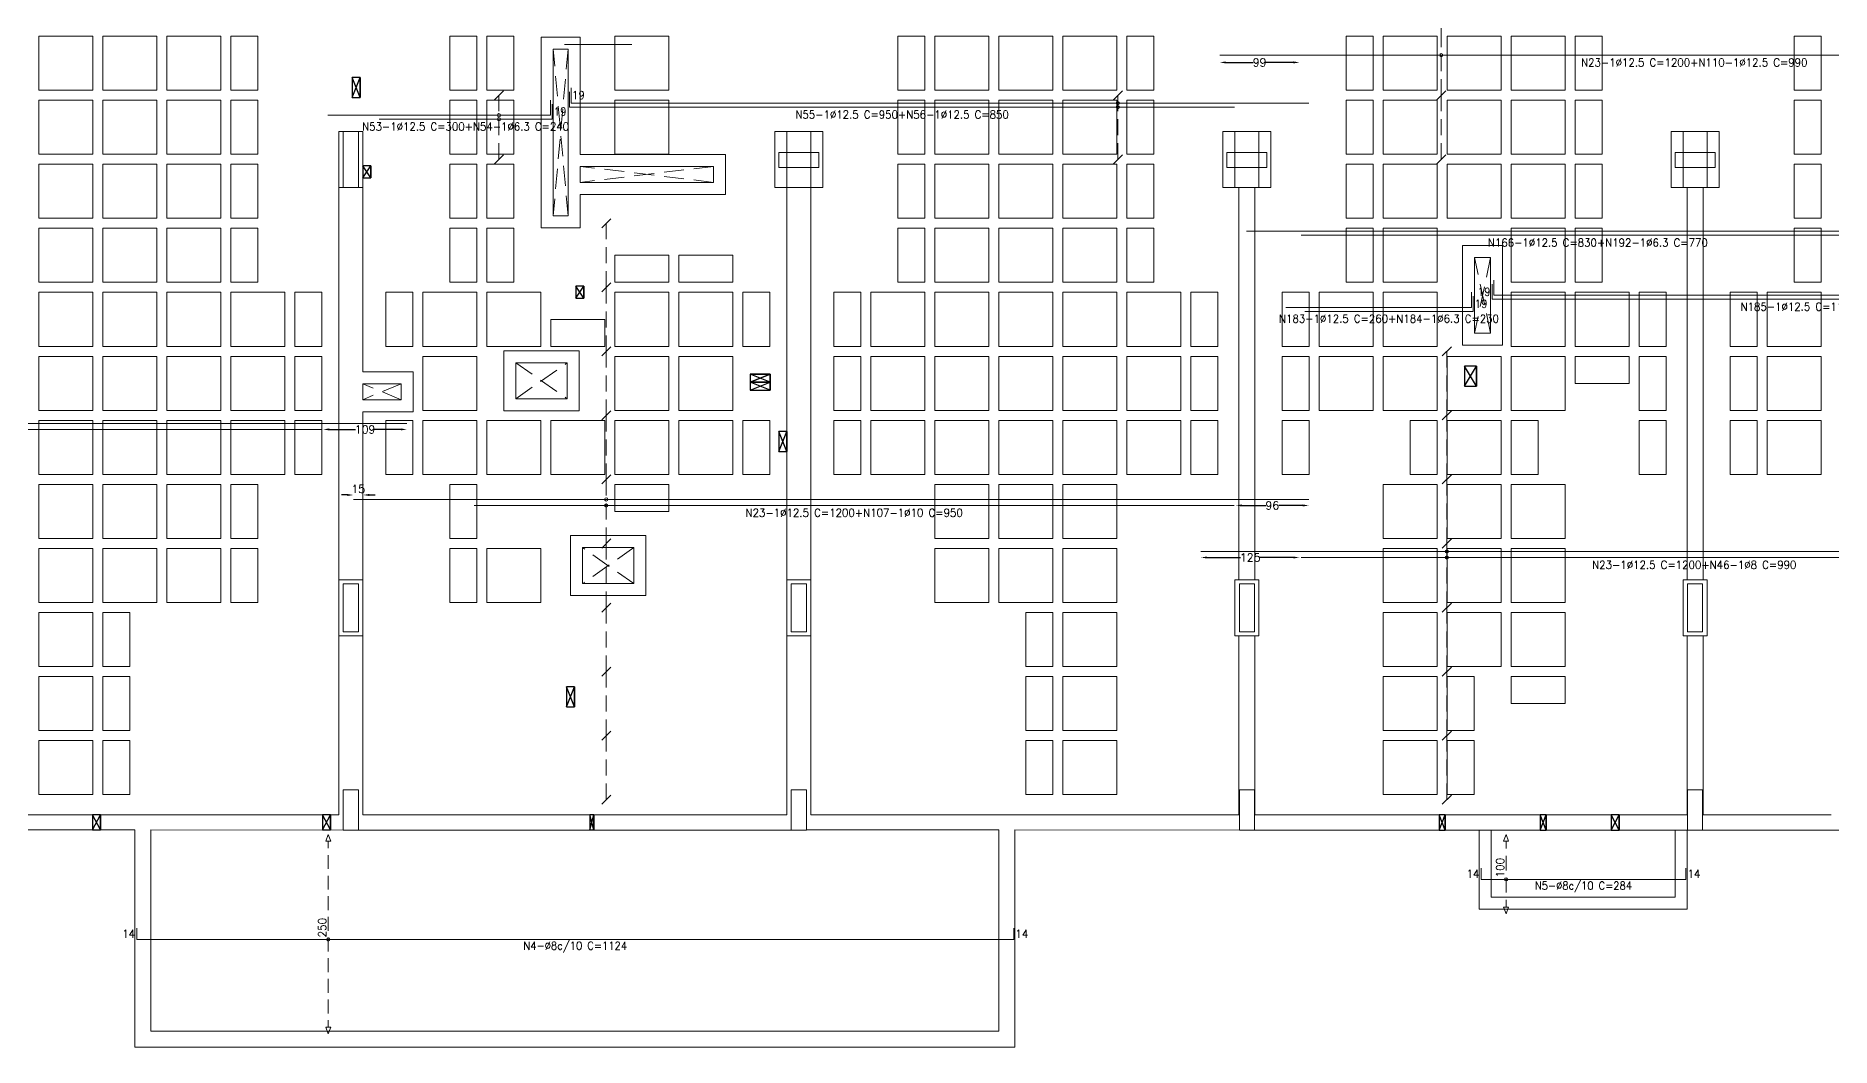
# Model space of a CAD drawing. Header units: millimetres. Extents: x -32 to 332, y -138 to 116.
# Drawn here: x 121.16 to 166.04, y 38.46 to 63.72 of the extents above; entities that cross this region are included whole.
import ezdxf
from ezdxf.enums import TextEntityAlignment as Align

# ---------------------------------------------------------------- set-up
doc = ezdxf.new("R2010")
doc.units = ezdxf.units.MM
doc.linetypes.add('TRAZO_HUECO', pattern=[0.75, 0.5, -0.25])
doc.layers.add('A-COT-01', color=9, linetype='Continuous')
doc.layers.add('FURAÇÃO', color=8, linetype='Continuous')
for name, color, linetype, lineweight in [('ARR_L_I_IG_DIST', 8, 'Continuous', 0), ('ARR_L_I_IG_LINHA', 2, 'Continuous', 0), ('ARR_L_I_IG_MARCA', 2, 'Continuous', 9), ('ARR_L_I_POSICAO', 4, 'Continuous', 9), ('ARR_LONG_INF', 6, 'Continuous', 15), ('ARR_LONG_INF_TXT', 1, 'Continuous', 9), ('consolo', 8, 'Continuous', 0), ('LJ_NERV_RETI', 8, 'Continuous', 9), ('LJ_SIMB_ABER', 8, 'Continuous', 0), ('PA_NUM_ALTUR', 7, 'Continuous', 9), ('PILAR_CONCRETO', 8, 'Continuous', 0), ('PILAR_CONCRETO_APOIADO', 8, 'Continuous', 0), ('VIG_FACES', 8, 'Continuous', 0)]:
    doc.layers.add(name, color=color, linetype=linetype, lineweight=lineweight)
doc.styles.add('CYPETXT_0.3_romans', font='romans.shx', dxfattribs={"height": 0.2})
doc.styles.add('CYPETXT_romans', font='romans.shx', dxfattribs={"height": 0.2})
doc.dimstyles.new('cype_arrow', dxfattribs={"dimtxt": 0.18, "dimasz": 0.15, "dimexe": 0.075, "dimexo": 0.075, "dimgap": 0, "dimtad": 0, "dimdec": 4, "dimzin": 0, "dimdsep": 46, "dimtxsty": 'CYPETXT_0.3_romans', "dimcen": 0.09, "dimadec": 0, "dimazin": 0, "dimtfac": 1, "dimtdec": 4, "dimtofl": 0, "dimtmove": 2, "dimatfit": 3, "dimfxl": 1, "dimtolj": 1, "dimtzin": 0, "dimarcsym": 0})

# ---------------------------------------------------------------- blocks, each defined once
blk = doc.blocks.new('Forma 2PvtoTipo')
at = {"layer": 'consolo', "color": 8}
for points in [[(547.003, 62.411), (545.803, 62.411), (545.803, 61.011), (547.003, 61.011)], [(558.203, 62.411), (557.003, 62.411), (557.003, 61.011), (558.203, 61.011)], [(569.403, 62.411), (568.203, 62.411), (568.203, 61.011), (569.403, 61.011)]]:
    blk.add_lwpolyline(points, close=True, dxfattribs=at)
at = {"layer": 'FURAÇÃO', "color": 8}
for points in [[(535.24, 63.26), (535.44, 63.26), (535.44, 63.76), (535.24, 63.76), (535.24, 63.26), (535.44, 63.76), (535.44, 63.26), (535.24, 63.76)], [(535.504, 61.257), (535.704, 61.257), (535.704, 61.557), (535.504, 61.557), (535.504, 61.257), (535.704, 61.557), (535.704, 61.257), (535.504, 61.557)], [(540.828, 58.246), (541.028, 58.246), (541.028, 58.546), (540.828, 58.546), (540.828, 58.246), (541.028, 58.546), (541.028, 58.246), (540.828, 58.546)], [(563.044, 56.049), (563.344, 56.049), (563.344, 56.549), (563.044, 56.549), (563.044, 56.049), (563.344, 56.549), (563.344, 56.049), (563.044, 56.549)], [(545.187, 56.149), (545.688, 56.149), (545.688, 56.349), (545.187, 56.349), (545.187, 56.149), (545.688, 56.349), (545.688, 56.149), (545.187, 56.349)], [(545.187, 55.949), (545.688, 55.949), (545.688, 56.149), (545.187, 56.149), (545.187, 55.949), (545.688, 56.149), (545.688, 55.949), (545.187, 56.149)], [(545.688, 56.147), (545.688, 56.347), (545.188, 56.347), (545.188, 56.147), (545.688, 56.147), (545.188, 56.347), (545.688, 56.347), (545.188, 56.147)], [(545.903, 54.416), (546.103, 54.416), (546.103, 54.916), (545.903, 54.916), (545.903, 54.416), (546.103, 54.916), (546.103, 54.416), (545.903, 54.916)], [(540.592, 48.038), (540.792, 48.038), (540.792, 48.538), (540.592, 48.538), (540.592, 48.038), (540.792, 48.538), (540.792, 48.038), (540.592, 48.538)], [(540.592, 48.038), (540.792, 48.038), (540.792, 48.538), (540.592, 48.538), (540.592, 48.038), (540.792, 48.538), (540.792, 48.038), (540.592, 48.538)], [(528.75, 44.961), (528.95, 44.961), (528.95, 45.341), (528.75, 45.341), (528.75, 44.961), (528.95, 45.341), (528.95, 44.961), (528.75, 45.341)], [(534.496, 44.961), (534.696, 44.961), (534.696, 45.34), (534.497, 45.34), (534.496, 44.961), (534.696, 45.34), (534.696, 44.961), (534.497, 45.34)], [(541.181, 44.961), (541.281, 44.961), (541.281, 45.341), (541.181, 45.341), (541.181, 44.961), (541.281, 45.341), (541.281, 44.961), (541.181, 45.341)], [(562.407, 44.96), (562.557, 44.96), (562.557, 45.34), (562.407, 45.34), (562.407, 44.96), (562.557, 45.34), (562.557, 44.96), (562.407, 45.34)], [(564.932, 44.96), (565.082, 44.96), (565.082, 45.34), (564.932, 45.34), (564.932, 44.96), (565.082, 45.34), (565.082, 44.96), (564.932, 45.34)], [(566.71, 44.96), (566.91, 44.96), (566.91, 45.34), (566.71, 45.34), (566.71, 44.96), (566.91, 45.34), (566.91, 44.96), (566.71, 45.34)]]:
    blk.add_lwpolyline(points, dxfattribs=at)
at = {"layer": 'LJ_NERV_RETI', "color": 8}
for points in [[(528.754, 63.443), (528.754, 64.793), (527.404, 64.793), (527.404, 63.443)], [(530.354, 63.443), (530.354, 64.793), (529.004, 64.793), (529.004, 63.443)], [(531.954, 63.443), (531.954, 64.793), (530.604, 64.793), (530.604, 63.443)], [(532.879, 63.443), (532.879, 64.793), (532.204, 64.793), (532.204, 63.443)], [(538.354, 63.443), (538.354, 64.793), (537.679, 64.793), (537.679, 63.443)], [(539.279, 63.443), (539.279, 64.793), (538.604, 64.793), (538.604, 63.443)], [(543.154, 63.443), (543.154, 64.793), (541.804, 64.793), (541.804, 63.443)], [(549.554, 63.443), (549.554, 64.793), (548.879, 64.793), (548.879, 63.443)], [(551.154, 63.443), (551.154, 64.793), (549.804, 64.793), (549.804, 63.443)], [(552.754, 63.443), (552.754, 64.793), (551.404, 64.793), (551.404, 63.443)], [(554.354, 63.443), (554.354, 64.793), (553.004, 64.793), (553.004, 63.443)], [(555.279, 63.443), (555.279, 64.793), (554.604, 64.793), (554.604, 63.443)], [(560.754, 63.443), (560.754, 64.793), (560.079, 64.793), (560.079, 63.443)], [(562.354, 63.443), (562.354, 64.793), (561.004, 64.793), (561.004, 63.443)], [(563.954, 63.443), (563.954, 64.793), (562.604, 64.793), (562.604, 63.443)], [(565.554, 63.443), (565.554, 64.793), (564.204, 64.793), (564.204, 63.443)], [(566.479, 63.443), (566.479, 64.793), (565.804, 64.793), (565.804, 63.443)], [(571.954, 63.443), (571.954, 64.793), (571.279, 64.793), (571.279, 63.443)], [(528.754, 61.843), (528.754, 63.193), (527.404, 63.193), (527.404, 61.843)], [(530.354, 61.843), (530.354, 63.193), (529.004, 63.193), (529.004, 61.843)], [(531.954, 61.843), (531.954, 63.193), (530.604, 63.193), (530.604, 61.843)], [(532.879, 61.843), (532.879, 63.193), (532.204, 63.193), (532.204, 61.843)], [(538.354, 61.843), (538.354, 63.193), (537.679, 63.193), (537.679, 61.843)], [(539.279, 61.843), (539.279, 63.193), (538.604, 63.193), (538.604, 61.843)], [(543.154, 61.843), (543.154, 63.193), (541.804, 63.193), (541.804, 61.843)], [(549.554, 61.843), (549.554, 63.193), (548.879, 63.193), (548.879, 61.843)], [(551.154, 61.843), (551.154, 63.193), (549.804, 63.193), (549.804, 61.843)], [(552.754, 61.843), (552.754, 63.193), (551.404, 63.193), (551.404, 61.843)], [(554.354, 61.843), (554.354, 63.193), (553.004, 63.193), (553.004, 61.843)], [(555.279, 61.843), (555.279, 63.193), (554.604, 63.193), (554.604, 61.843)], [(560.754, 61.843), (560.754, 63.193), (560.079, 63.193), (560.079, 61.843)], [(562.354, 61.843), (562.354, 63.193), (561.004, 63.193), (561.004, 61.843)], [(563.954, 61.843), (563.954, 63.193), (562.604, 63.193), (562.604, 61.843)], [(565.554, 61.843), (565.554, 63.193), (564.204, 63.193), (564.204, 61.843)], [(566.479, 61.843), (566.479, 63.193), (565.804, 63.193), (565.804, 61.843)], [(571.954, 61.843), (571.954, 63.193), (571.279, 63.193), (571.279, 61.843)], [(528.754, 60.243), (528.754, 61.593), (527.404, 61.593), (527.404, 60.243)], [(530.354, 60.243), (530.354, 61.593), (529.004, 61.593), (529.004, 60.243)], [(531.954, 60.243), (531.954, 61.593), (530.604, 61.593), (530.604, 60.243)], [(532.879, 60.243), (532.879, 61.593), (532.204, 61.593), (532.204, 60.243)], [(538.354, 60.243), (538.354, 61.593), (537.679, 61.593), (537.679, 60.243)], [(539.279, 60.243), (539.279, 61.593), (538.604, 61.593), (538.604, 60.243)], [(549.554, 60.243), (549.554, 61.593), (548.879, 61.593), (548.879, 60.243)], [(551.154, 60.243), (551.154, 61.593), (549.804, 61.593), (549.804, 60.243)], [(552.754, 60.243), (552.754, 61.593), (551.404, 61.593), (551.404, 60.243)], [(554.354, 60.243), (554.354, 61.593), (553.004, 61.593), (553.004, 60.243)], [(555.279, 60.243), (555.279, 61.593), (554.604, 61.593), (554.604, 60.243)], [(560.754, 60.243), (560.754, 61.593), (560.079, 61.593), (560.079, 60.243)], [(562.354, 60.243), (562.354, 61.593), (561.004, 61.593), (561.004, 60.243)], [(563.954, 60.243), (563.954, 61.593), (562.604, 61.593), (562.604, 60.243)], [(565.554, 60.243), (565.554, 61.593), (564.204, 61.593), (564.204, 60.243)], [(566.479, 60.243), (566.479, 61.593), (565.804, 61.593), (565.804, 60.243)], [(571.954, 60.243), (571.954, 61.593), (571.279, 61.593), (571.279, 60.243)], [(528.754, 58.643), (528.754, 59.993), (527.404, 59.993), (527.404, 58.643)], [(530.354, 58.643), (530.354, 59.993), (529.004, 59.993), (529.004, 58.643)], [(531.954, 58.643), (531.954, 59.993), (530.604, 59.993), (530.604, 58.643)], [(532.879, 58.643), (532.879, 59.993), (532.204, 59.993), (532.204, 58.643)], [(538.354, 58.643), (538.354, 59.993), (537.679, 59.993), (537.679, 58.643)], [(539.279, 58.643), (539.279, 59.993), (538.604, 59.993), (538.604, 58.643)], [(549.554, 58.643), (549.554, 59.993), (548.879, 59.993), (548.879, 58.643)], [(551.154, 58.643), (551.154, 59.993), (549.804, 59.993), (549.804, 58.643)], [(552.754, 58.643), (552.754, 59.993), (551.404, 59.993), (551.404, 58.643)], [(554.354, 58.643), (554.354, 59.993), (553.004, 59.993), (553.004, 58.643)], [(555.279, 58.643), (555.279, 59.993), (554.604, 59.993), (554.604, 58.643)], [(560.754, 58.643), (560.754, 59.993), (560.079, 59.993), (560.079, 58.643)], [(562.354, 58.643), (562.354, 59.993), (561.004, 59.993), (561.004, 58.643)], [(565.554, 58.643), (565.554, 59.993), (564.204, 59.993), (564.204, 58.643)], [(566.479, 58.643), (566.479, 59.993), (565.804, 59.993), (565.804, 58.643)], [(571.954, 58.643), (571.954, 59.993), (571.279, 59.993), (571.279, 58.643)], [(543.154, 58.643), (543.154, 59.318), (541.804, 59.318), (541.804, 58.643)], [(544.754, 58.643), (544.754, 59.318), (543.404, 59.318), (543.404, 58.643)], [(528.754, 57.043), (528.754, 58.393), (527.404, 58.393), (527.404, 57.043)], [(530.354, 57.043), (530.354, 58.393), (529.004, 58.393), (529.004, 57.043)], [(531.954, 57.043), (531.954, 58.393), (530.604, 58.393), (530.604, 57.043)], [(533.554, 57.043), (533.554, 58.393), (532.204, 58.393), (532.204, 57.043)], [(534.479, 57.043), (534.479, 58.393), (533.804, 58.393), (533.804, 57.043)], [(536.754, 57.043), (536.754, 58.393), (536.079, 58.393), (536.079, 57.043)], [(538.354, 57.043), (538.354, 58.393), (537.004, 58.393), (537.004, 57.043)], [(539.954, 57.043), (539.954, 58.393), (538.604, 58.393), (538.604, 57.043)], [(543.154, 57.043), (543.154, 58.393), (541.804, 58.393), (541.804, 57.043)], [(544.754, 57.043), (544.754, 58.393), (543.404, 58.393), (543.404, 57.043)], [(545.679, 57.043), (545.679, 58.393), (545.004, 58.393), (545.004, 57.043)], [(547.954, 57.043), (547.954, 58.393), (547.279, 58.393), (547.279, 57.043)], [(549.554, 57.043), (549.554, 58.393), (548.204, 58.393), (548.204, 57.043)], [(551.154, 57.043), (551.154, 58.393), (549.804, 58.393), (549.804, 57.043)], [(552.754, 57.043), (552.754, 58.393), (551.404, 58.393), (551.404, 57.043)], [(554.354, 57.043), (554.354, 58.393), (553.004, 58.393), (553.004, 57.043)], [(555.954, 57.043), (555.954, 58.393), (554.604, 58.393), (554.604, 57.043)], [(556.879, 57.043), (556.879, 58.393), (556.204, 58.393), (556.204, 57.043)], [(559.154, 57.043), (559.154, 58.393), (558.479, 58.393), (558.479, 57.043)], [(560.754, 57.043), (560.754, 58.393), (559.404, 58.393), (559.404, 57.043)], [(562.354, 57.043), (562.354, 58.393), (561.004, 58.393), (561.004, 57.043)], [(565.554, 57.043), (565.554, 58.393), (564.204, 58.393), (564.204, 57.043)], [(567.154, 57.043), (567.154, 58.393), (565.804, 58.393), (565.804, 57.043)], [(568.079, 57.043), (568.079, 58.393), (567.404, 58.393), (567.404, 57.043)], [(570.354, 57.043), (570.354, 58.393), (569.679, 58.393), (569.679, 57.043)], [(571.954, 57.043), (571.954, 58.393), (570.604, 58.393), (570.604, 57.043)], [(541.554, 57.043), (541.554, 57.718), (540.204, 57.718), (540.204, 57.043)], [(528.754, 55.443), (528.754, 56.793), (527.404, 56.793), (527.404, 55.443)], [(530.354, 55.443), (530.354, 56.793), (529.004, 56.793), (529.004, 55.443)], [(531.954, 55.443), (531.954, 56.793), (530.604, 56.793), (530.604, 55.443)], [(533.554, 55.443), (533.554, 56.793), (532.204, 56.793), (532.204, 55.443)], [(534.479, 55.443), (534.479, 56.793), (533.804, 56.793), (533.804, 55.443)], [(538.354, 55.443), (538.354, 56.793), (537.004, 56.793), (537.004, 55.443)], [(543.154, 55.443), (543.154, 56.793), (541.804, 56.793), (541.804, 55.443)], [(544.754, 55.443), (544.754, 56.793), (543.404, 56.793), (543.404, 55.443)], [(547.954, 55.443), (547.954, 56.793), (547.279, 56.793), (547.279, 55.443)], [(549.554, 55.443), (549.554, 56.793), (548.204, 56.793), (548.204, 55.443)], [(551.154, 55.443), (551.154, 56.793), (549.804, 56.793), (549.804, 55.443)], [(552.754, 55.443), (552.754, 56.793), (551.404, 56.793), (551.404, 55.443)], [(554.354, 55.443), (554.354, 56.793), (553.004, 56.793), (553.004, 55.443)], [(555.954, 55.443), (555.954, 56.793), (554.604, 56.793), (554.604, 55.443)], [(556.879, 55.443), (556.879, 56.793), (556.204, 56.793), (556.204, 55.443)], [(559.154, 55.443), (559.154, 56.793), (558.479, 56.793), (558.479, 55.443)], [(560.754, 55.443), (560.754, 56.793), (559.404, 56.793), (559.404, 55.443)], [(562.354, 55.443), (562.354, 56.793), (561.004, 56.793), (561.004, 55.443)], [(563.954, 55.443), (563.954, 56.793), (562.604, 56.793), (562.604, 55.443)], [(565.554, 55.443), (565.554, 56.793), (564.204, 56.793), (564.204, 55.443)], [(567.154, 56.118), (567.154, 56.793), (565.804, 56.793), (565.804, 56.118)], [(568.079, 55.443), (568.079, 56.793), (567.404, 56.793), (567.404, 55.443)], [(570.354, 55.443), (570.354, 56.793), (569.679, 56.793), (569.679, 55.443)], [(571.954, 55.443), (571.954, 56.793), (570.604, 56.793), (570.604, 55.443)], [(528.754, 53.843), (528.754, 55.193), (527.404, 55.193), (527.404, 53.843)], [(530.354, 53.843), (530.354, 55.193), (529.004, 55.193), (529.004, 53.843)], [(531.954, 53.843), (531.954, 55.193), (530.604, 55.193), (530.604, 53.843)], [(533.554, 53.843), (533.554, 55.193), (532.204, 55.193), (532.204, 53.843)], [(534.479, 53.843), (534.479, 55.193), (533.804, 55.193), (533.804, 53.843)], [(536.754, 53.843), (536.754, 55.193), (536.079, 55.193), (536.079, 53.843)], [(538.354, 53.843), (538.354, 55.193), (537.004, 55.193), (537.004, 53.843)], [(539.954, 53.843), (539.954, 55.193), (538.604, 55.193), (538.604, 53.843)], [(541.554, 53.843), (541.554, 55.193), (540.204, 55.193), (540.204, 53.843)], [(543.154, 53.843), (543.154, 55.193), (541.804, 55.193), (541.804, 53.843)], [(544.754, 53.843), (544.754, 55.193), (543.404, 55.193), (543.404, 53.843)], [(545.679, 53.843), (545.679, 55.193), (545.004, 55.193), (545.004, 53.843)], [(547.954, 53.843), (547.954, 55.193), (547.279, 55.193), (547.279, 53.843)], [(549.554, 53.843), (549.554, 55.193), (548.204, 55.193), (548.204, 53.843)], [(551.154, 53.843), (551.154, 55.193), (549.804, 55.193), (549.804, 53.843)], [(552.754, 53.843), (552.754, 55.193), (551.404, 55.193), (551.404, 53.843)], [(554.354, 53.843), (554.354, 55.193), (553.004, 55.193), (553.004, 53.843)], [(555.954, 53.843), (555.954, 55.193), (554.604, 55.193), (554.604, 53.843)], [(556.879, 53.843), (556.879, 55.193), (556.204, 55.193), (556.204, 53.843)], [(559.154, 53.843), (559.154, 55.193), (558.479, 55.193), (558.479, 53.843)], [(562.354, 53.843), (562.354, 55.193), (561.679, 55.193), (561.679, 53.843)], [(563.954, 53.843), (563.954, 55.193), (562.604, 55.193), (562.604, 53.843)], [(564.879, 53.843), (564.879, 55.193), (564.204, 55.193), (564.204, 53.843)], [(568.079, 53.843), (568.079, 55.193), (567.404, 55.193), (567.404, 53.843)], [(570.354, 53.843), (570.354, 55.193), (569.679, 55.193), (569.679, 53.843)], [(571.954, 53.843), (571.954, 55.193), (570.604, 55.193), (570.604, 53.843)], [(528.754, 52.243), (528.754, 53.593), (527.404, 53.593), (527.404, 52.243)], [(530.354, 52.243), (530.354, 53.593), (529.004, 53.593), (529.004, 52.243)], [(531.954, 52.243), (531.954, 53.593), (530.604, 53.593), (530.604, 52.243)], [(532.879, 52.243), (532.879, 53.593), (532.204, 53.593), (532.204, 52.243)], [(538.354, 52.243), (538.354, 53.593), (537.679, 53.593), (537.679, 52.243)], [(543.154, 52.918), (543.154, 53.593), (541.804, 53.593), (541.804, 52.918)], [(551.154, 52.243), (551.154, 53.593), (549.804, 53.593), (549.804, 52.243)], [(552.754, 52.243), (552.754, 53.593), (551.404, 53.593), (551.404, 52.243)], [(554.354, 52.243), (554.354, 53.593), (553.004, 53.593), (553.004, 52.243)], [(562.354, 52.243), (562.354, 53.593), (561.004, 53.593), (561.004, 52.243)], [(563.954, 52.243), (563.954, 53.593), (562.604, 53.593), (562.604, 52.243)], [(565.554, 52.243), (565.554, 53.593), (564.204, 53.593), (564.204, 52.243)], [(528.754, 50.643), (528.754, 51.993), (527.404, 51.993), (527.404, 50.643)], [(530.354, 50.643), (530.354, 51.993), (529.004, 51.993), (529.004, 50.643)], [(531.954, 50.643), (531.954, 51.993), (530.604, 51.993), (530.604, 50.643)], [(532.879, 50.643), (532.879, 51.993), (532.204, 51.993), (532.204, 50.643)], [(538.354, 50.643), (538.354, 51.993), (537.679, 51.993), (537.679, 50.643)], [(539.954, 50.643), (539.954, 51.993), (538.604, 51.993), (538.604, 50.643)], [(551.154, 50.643), (551.154, 51.993), (549.804, 51.993), (549.804, 50.643)], [(552.754, 50.643), (552.754, 51.993), (551.404, 51.993), (551.404, 50.643)], [(554.354, 50.643), (554.354, 51.993), (553.004, 51.993), (553.004, 50.643)], [(562.354, 50.643), (562.354, 51.993), (561.004, 51.993), (561.004, 50.643)], [(563.954, 50.643), (563.954, 51.993), (562.604, 51.993), (562.604, 50.643)], [(565.554, 50.643), (565.554, 51.993), (564.204, 51.993), (564.204, 50.643)], [(528.754, 49.043), (528.754, 50.393), (527.404, 50.393), (527.404, 49.043)], [(529.679, 49.043), (529.679, 50.393), (529.004, 50.393), (529.004, 49.043)], [(552.754, 49.043), (552.754, 50.393), (552.079, 50.393), (552.079, 49.043)], [(554.354, 49.043), (554.354, 50.393), (553.004, 50.393), (553.004, 49.043)], [(562.354, 49.043), (562.354, 50.393), (561.004, 50.393), (561.004, 49.043)], [(563.954, 49.043), (563.954, 50.393), (562.604, 50.393), (562.604, 49.043)], [(565.554, 49.043), (565.554, 50.393), (564.204, 50.393), (564.204, 49.043)], [(528.754, 47.443), (528.754, 48.793), (527.404, 48.793), (527.404, 47.443)], [(529.679, 47.443), (529.679, 48.793), (529.004, 48.793), (529.004, 47.443)], [(552.754, 47.443), (552.754, 48.793), (552.079, 48.793), (552.079, 47.443)], [(554.354, 47.443), (554.354, 48.793), (553.004, 48.793), (553.004, 47.443)], [(562.354, 47.443), (562.354, 48.793), (561.004, 48.793), (561.004, 47.443)], [(563.279, 47.443), (563.279, 48.793), (562.604, 48.793), (562.604, 47.443)], [(565.554, 48.118), (565.554, 48.793), (564.204, 48.793), (564.204, 48.118)], [(528.754, 45.843), (528.754, 47.193), (527.404, 47.193), (527.404, 45.843)], [(529.679, 45.843), (529.679, 47.193), (529.004, 47.193), (529.004, 45.843)], [(552.754, 45.843), (552.754, 47.193), (552.079, 47.193), (552.079, 45.843)], [(554.354, 45.843), (554.354, 47.193), (553.004, 47.193), (553.004, 45.843)], [(562.354, 45.843), (562.354, 47.193), (561.004, 47.193), (561.004, 45.843)], [(563.279, 45.843), (563.279, 47.193), (562.604, 47.193), (562.604, 45.843)]]:
    blk.add_lwpolyline(points, close=True, dxfattribs=at)
at = {"layer": 'LJ_SIMB_ABER', "color": 8, "linetype": 'TRAZO_HUECO'}
for p, q in [((540.633, 64.464), (540.263, 60.304)), ((540.633, 60.304), (540.263, 64.464)), ((544.273, 61.54), (540.933, 61.14)), ((544.273, 61.14), (540.933, 61.54)), ((563.693, 59.26), (563.293, 57.374)), ((563.693, 57.374), (563.293, 59.26)), ((539.328, 55.735), (540.613, 56.63)), ((539.328, 56.63), (540.613, 55.735)), ((536.458, 56.11), (535.503, 55.71)), ((536.458, 55.71), (535.503, 56.11)), ((542.278, 52.014), (540.994, 51.115)), ((542.278, 51.115), (540.994, 52.014))]:
    blk.add_line(p, q, dxfattribs=at)
at = {"layer": 'PA_NUM_ALTUR', "color": 8}
blk.add_lwpolyline([(542.231, 64.586), (540.547, 64.586)], dxfattribs=at)
at = {"layer": 'PILAR_CONCRETO', "color": 8}
for points in [[(534.903, 61.011), (535.503, 61.011), (535.503, 62.411), (534.903, 62.411), (534.903, 61.011)], [(535.013, 61.011), (535.393, 61.011), (535.393, 62.411), (535.013, 62.411), (535.013, 61.011)], [(546.103, 61.011), (546.703, 61.011), (546.703, 62.411), (546.103, 62.411), (546.103, 61.011)], [(557.303, 61.011), (557.903, 61.011), (557.903, 62.411), (557.303, 62.411), (557.303, 61.011)], [(568.503, 61.011), (569.103, 61.011), (569.103, 62.411), (568.503, 62.411), (568.503, 61.011)], [(545.903, 61.51), (546.903, 61.51), (546.903, 61.89), (545.903, 61.89), (545.903, 61.51)], [(557.103, 61.51), (558.103, 61.51), (558.103, 61.89), (557.103, 61.89), (557.103, 61.51)], [(568.303, 61.51), (569.303, 61.51), (569.303, 61.89), (568.303, 61.89), (568.303, 61.51)], [(534.903, 49.81), (535.503, 49.81), (535.503, 51.21), (534.903, 51.21), (534.903, 49.81)], [(546.103, 49.81), (546.703, 49.81), (546.703, 51.21), (546.103, 51.21), (546.103, 49.81)], [(557.303, 49.81), (557.903, 49.81), (557.903, 51.21), (557.303, 51.21), (557.303, 49.81)], [(568.503, 49.81), (569.103, 49.81), (569.103, 51.21), (568.503, 51.21), (568.503, 49.81)], [(535.013, 49.91), (535.393, 49.91), (535.393, 51.11), (535.013, 51.11), (535.013, 49.91)], [(546.213, 49.91), (546.593, 49.91), (546.593, 51.11), (546.213, 51.11), (546.213, 49.91)], [(557.413, 49.91), (557.793, 49.91), (557.793, 51.11), (557.413, 51.11), (557.413, 49.91)], [(568.613, 49.91), (568.993, 49.91), (568.993, 51.11), (568.613, 51.11), (568.613, 49.91)], [(535.013, 44.96), (535.393, 44.96), (535.393, 45.96), (535.013, 45.96), (535.013, 44.96)], [(546.213, 44.96), (546.593, 44.96), (546.593, 45.96), (546.213, 45.96), (546.213, 44.96)], [(557.413, 44.96), (557.793, 44.96), (557.793, 45.96), (557.413, 45.96), (557.413, 44.96)], [(568.613, 44.96), (568.993, 44.96), (568.993, 45.96), (568.613, 45.96), (568.613, 44.96)]]:
    blk.add_lwpolyline(points, close=True, dxfattribs=at)
at = {"layer": 'PILAR_CONCRETO_APOIADO', "color": 8}
for points in [[(545.903, 61.51), (546.903, 61.51), (546.903, 61.89), (545.903, 61.89), (545.903, 61.51)], [(557.103, 61.51), (558.103, 61.51), (558.103, 61.89), (557.103, 61.89), (557.103, 61.51)], [(568.303, 61.51), (569.303, 61.51), (569.303, 61.89), (568.303, 61.89), (568.303, 61.51)], [(535.013, 44.96), (535.393, 44.96), (535.393, 45.96), (535.013, 45.96), (535.013, 44.96)], [(546.213, 44.96), (546.593, 44.96), (546.593, 45.96), (546.213, 45.96), (546.213, 44.96)], [(557.413, 44.96), (557.793, 44.96), (557.793, 45.96), (557.413, 45.96), (557.413, 44.96)], [(568.613, 44.96), (568.993, 44.96), (568.993, 45.96), (568.613, 45.96), (568.613, 44.96)]]:
    blk.add_lwpolyline(points, close=True, dxfattribs=at)
at = {"layer": 'VIG_FACES', "color": 8}
for p, q in [((539.963, 64.764), (539.963, 60.004)), ((540.933, 64.764), (539.963, 64.764)), ((540.933, 61.84), (540.933, 64.764)), ((540.263, 64.464), (540.263, 60.304)), ((540.633, 64.464), (540.263, 64.464)), ((540.633, 60.304), (540.633, 64.464)), ((540.933, 61.84), (543.153, 61.84)), ((540.933, 61.14), (540.933, 61.54)), ((540.933, 61.54), (544.273, 61.54)), ((543.155, 61.84), (544.573, 61.84)), ((544.273, 61.54), (544.273, 61.14)), ((544.573, 61.84), (544.573, 60.84)), ((544.273, 61.14), (540.933, 61.14)), ((534.903, 58.394), (534.903, 61.011)), ((535.503, 58.394), (535.503, 61.011)), ((540.933, 60.004), (540.933, 60.84)), ((543.153, 60.84), (540.933, 60.84)), ((544.573, 60.84), (543.155, 60.84)), ((546.103, 58.394), (546.103, 61.011)), ((546.703, 58.394), (546.703, 61.011)), ((557.403, 58.394), (557.403, 61.011)), ((557.803, 58.394), (557.803, 61.011)), ((568.603, 58.394), (568.603, 61.011)), ((569.003, 58.394), (569.003, 61.011)), ((540.263, 60.304), (540.633, 60.304)), ((539.963, 60.004), (540.933, 60.004)), ((562.993, 59.56), (562.993, 57.074)), ((563.993, 59.56), (562.993, 59.56)), ((563.293, 59.26), (563.293, 57.374)), ((563.693, 59.26), (563.293, 59.26)), ((563.693, 57.374), (563.693, 59.26)), ((563.993, 57.074), (563.993, 59.56)), ((534.903, 53.844), (534.903, 58.392)), ((535.503, 56.41), (535.503, 58.392)), ((546.103, 53.844), (546.103, 58.392)), ((546.703, 53.844), (546.703, 58.392)), ((557.403, 53.844), (557.403, 58.392)), ((557.803, 53.844), (557.803, 58.392)), ((568.603, 53.844), (568.603, 58.392)), ((569.003, 53.844), (569.003, 58.392)), ((562.993, 57.074), (563.993, 57.074)), ((563.293, 57.374), (563.693, 57.374)), ((540.913, 56.93), (539.028, 56.93)), ((539.028, 56.93), (539.028, 55.435)), ((540.613, 56.63), (539.328, 56.63)), ((539.328, 56.63), (539.328, 55.735)), ((540.613, 55.735), (540.613, 56.63)), ((540.913, 55.435), (540.913, 56.93)), ((535.503, 56.41), (536.758, 56.41)), ((535.503, 55.71), (535.503, 56.11)), ((535.503, 56.11), (536.458, 56.11)), ((536.458, 56.11), (536.458, 55.71)), ((536.758, 56.41), (536.758, 55.41)), ((536.458, 55.71), (535.503, 55.71)), ((539.328, 55.735), (540.613, 55.735)), ((535.503, 53.844), (535.503, 55.41)), ((536.758, 55.41), (535.503, 55.41)), ((539.028, 55.435), (540.913, 55.435)), ((534.903, 51.21), (534.903, 53.842)), ((535.503, 51.21), (535.503, 53.842)), ((546.103, 51.21), (546.103, 53.842)), ((546.703, 51.21), (546.703, 53.842)), ((557.403, 51.21), (557.403, 53.842)), ((557.803, 51.21), (557.803, 53.842)), ((568.603, 51.21), (568.603, 53.842)), ((569.003, 51.21), (569.003, 53.842)), ((542.578, 52.314), (540.694, 52.314)), ((540.694, 52.314), (540.694, 50.815)), ((542.578, 50.815), (542.578, 52.314)), ((542.278, 52.014), (540.994, 52.014)), ((540.994, 52.014), (540.994, 51.115)), ((542.278, 51.115), (542.278, 52.014)), ((540.694, 50.815), (542.578, 50.815)), ((540.994, 51.115), (542.278, 51.115)), ((534.903, 49.81), (534.903, 45.34)), ((535.503, 49.81), (535.503, 45.34)), ((546.103, 49.81), (546.103, 45.34)), ((546.703, 49.81), (546.703, 45.341)), ((557.403, 49.81), (557.403, 45.34)), ((557.803, 49.81), (557.803, 45.34)), ((568.603, 49.81), (568.603, 45.34)), ((569.003, 49.81), (569.003, 45.34)), ((532.878, 45.34), (526.48, 45.341)), ((534.903, 45.34), (532.88, 45.34)), ((535.503, 45.34), (537.678, 45.34)), ((537.68, 45.34), (543.153, 45.34)), ((543.155, 45.34), (546.103, 45.34)), ((546.703, 45.341), (549.803, 45.341)), ((549.805, 45.341), (554.353, 45.34)), ((554.355, 45.34), (557.403, 45.34)), ((557.803, 45.34), (561.003, 45.34)), ((561.005, 45.34), (565.553, 45.34)), ((565.555, 45.34), (568.603, 45.34)), ((572.203, 45.34), (569.003, 45.34)), ((529.803, 44.961), (524.193, 44.961)), ((529.803, 39.537), (529.803, 44.961)), ((535.013, 44.96), (530.203, 44.961)), ((530.203, 39.937), (530.203, 44.961)), ((535.393, 44.96), (546.213, 44.96)), ((546.593, 44.961), (551.403, 44.961)), ((551.403, 44.961), (551.403, 39.937)), ((551.803, 44.961), (557.413, 44.96)), ((551.803, 44.961), (551.803, 39.537)), ((557.793, 44.96), (563.403, 44.96)), ((563.404, 42.984), (563.404, 44.96)), ((563.405, 44.96), (568.603, 44.96)), ((563.704, 43.284), (563.704, 44.96)), ((568.304, 43.284), (568.304, 44.96)), ((568.604, 42.984), (568.604, 44.96)), ((568.605, 44.96), (568.613, 44.96)), ((574.603, 44.96), (568.993, 44.96)), ((563.704, 43.284), (568.304, 43.284)), ((563.404, 42.984), (568.604, 42.984)), ((551.403, 39.937), (530.203, 39.937)), ((551.803, 39.537), (529.803, 39.537))]:
    blk.add_line(p, q, dxfattribs=at)
blk = doc.blocks.new('*D203')
at = {"layer": 'ARR_L_I_POSICAO', "color": 0, "lineweight": -2, "transparency": 16777216}
for p, q in [((128.496, 53.889), (129.154, 53.889)), ((130.288, 53.889), (129.63, 53.889))]:
    blk.add_line(p, q, dxfattribs=at)
at = {"layer": 'ARR_L_I_POSICAO', "color": 0, "transparency": 16777216}
for points in [[(128.496, 53.914), (128.496, 53.864), (128.346, 53.889)], [(130.288, 53.914), (130.288, 53.864), (130.438, 53.889)]]:
    blk.add_solid(points, dxfattribs=at)
at = {"layer": 'DEFPOINTS', "color": 0, "transparency": 16777216}
for p in [(128.346, 53.889), (130.438, 53.889), (130.438, 53.889)]:
    blk.add_point(p, dxfattribs=at)
at = {"layer": 'ARR_L_I_POSICAO', "color": 0, "transparency": 16777216, "insert": (129.392, 53.889), "char_height": 0.2, "attachment_point": 5, "style": 'CYPETXT_0.3_romans'}
blk.add_mtext('\\A1;109', dxfattribs=at)
blk = doc.blocks.new('*D207')
at = {"layer": 'ARR_L_I_POSICAO', "color": 0, "lineweight": -2, "transparency": 16777216}
for p, q in [((150.435, 50.689), (151.273, 50.689)), ((152.596, 50.689), (151.758, 50.689))]:
    blk.add_line(p, q, dxfattribs=at)
at = {"layer": 'ARR_L_I_POSICAO', "color": 0, "transparency": 16777216}
for points in [[(150.435, 50.714), (150.435, 50.664), (150.285, 50.689)], [(152.596, 50.714), (152.596, 50.664), (152.746, 50.689)]]:
    blk.add_solid(points, dxfattribs=at)
at = {"layer": 'DEFPOINTS', "color": 0, "transparency": 16777216}
for p in [(150.285, 50.689), (152.746, 50.689), (152.746, 50.689)]:
    blk.add_point(p, dxfattribs=at)
at = {"layer": 'ARR_L_I_POSICAO', "color": 0, "transparency": 16777216, "insert": (151.516, 50.689), "char_height": 0.2, "attachment_point": 5, "style": 'CYPETXT_0.3_romans'}
blk.add_mtext('\\A1;125', dxfattribs=at)
blk = doc.blocks.new('*D47')
at = {"layer": 'ARR_L_I_POSICAO', "color": 0, "lineweight": -2, "transparency": 16777216}
for p, q in [((128.949, 52.251), (128.799, 52.251)), ((129.495, 52.251), (129.645, 52.251))]:
    blk.add_line(p, q, dxfattribs=at)
at = {"layer": 'ARR_L_I_POSICAO', "color": 0, "transparency": 16777216}
for points in [[(128.949, 52.276), (128.949, 52.226), (129.099, 52.251)], [(129.495, 52.276), (129.495, 52.226), (129.345, 52.251)]]:
    blk.add_solid(points, dxfattribs=at)
at = {"layer": 'DEFPOINTS', "color": 0, "transparency": 16777216}
for p in [(129.099, 52.251), (129.345, 52.251), (129.345, 52.251)]:
    blk.add_point(p, dxfattribs=at)
at = {"layer": 'ARR_L_I_POSICAO', "color": 0, "transparency": 16777216, "insert": (129.222, 52.401), "char_height": 0.2, "attachment_point": 5, "rotation": 359.9984, "style": 'CYPETXT_0.3_romans'}
blk.add_mtext('\\A1;15', dxfattribs=at)
blk = doc.blocks.new('*D48')
at = {"layer": 'ARR_L_I_POSICAO', "color": 0, "lineweight": -2, "transparency": 16777216}
for p, q in [((151.307, 51.989), (151.906, 51.989)), ((152.829, 51.989), (152.23, 51.989))]:
    blk.add_line(p, q, dxfattribs=at)
at = {"layer": 'ARR_L_I_POSICAO', "color": 0, "transparency": 16777216}
for points in [[(151.307, 52.014), (151.307, 51.964), (151.157, 51.989)], [(152.829, 52.014), (152.829, 51.964), (152.979, 51.989)]]:
    blk.add_solid(points, dxfattribs=at)
at = {"layer": 'DEFPOINTS', "color": 0, "transparency": 16777216}
for p in [(151.157, 51.989), (152.979, 51.989), (152.979, 51.989)]:
    blk.add_point(p, dxfattribs=at)
at = {"layer": 'ARR_L_I_POSICAO', "color": 0, "transparency": 16777216, "insert": (152.068, 51.989), "char_height": 0.2, "attachment_point": 5, "style": 'CYPETXT_0.3_romans'}
blk.add_mtext('\\A1;96', dxfattribs=at)
blk = doc.blocks.new('*D57')
at = {"layer": 'ARR_L_I_POSICAO', "color": 0, "lineweight": -2, "transparency": 16777216}
for p, q in [((150.904, 63.058), (151.593, 63.058)), ((152.596, 63.058), (151.907, 63.058))]:
    blk.add_line(p, q, dxfattribs=at)
at = {"layer": 'ARR_L_I_POSICAO', "color": 0, "transparency": 16777216}
for points in [[(150.904, 63.083), (150.904, 63.033), (150.754, 63.058)], [(152.596, 63.083), (152.596, 63.033), (152.746, 63.058)]]:
    blk.add_solid(points, dxfattribs=at)
at = {"layer": 'DEFPOINTS', "color": 0, "transparency": 16777216}
for p in [(150.754, 63.058), (152.746, 63.058), (152.746, 63.058)]:
    blk.add_point(p, dxfattribs=at)
at = {"layer": 'ARR_L_I_POSICAO', "color": 0, "transparency": 16777216, "insert": (151.75, 63.058), "char_height": 0.2, "attachment_point": 5, "style": 'CYPETXT_0.3_romans'}
blk.add_mtext('\\A1;99', dxfattribs=at)

msp = doc.modelspace()

# ---------------------------------------------------------------- linework, layer by layer
at = {"layer": 'ARR_L_I_IG_LINHA'}
for p, q in [((156.29316, 63.43911), (156.29316, 64.23911)), ((156.29316, 62.83912), (156.29316, 63.23911)), ((156.29316, 61.83912), (156.29316, 62.63912)), ((132.73909, 61.83911), (132.73909, 62.23911)), ((148.20809, 61.83911), (148.20809, 62.23911)), ((132.73909, 61.23912), (132.73909, 61.63912)), ((148.20809, 61.23912), (148.20809, 61.63912)), ((156.29316, 61.23912), (156.29316, 61.63912)), ((132.73909, 60.63912), (132.73909, 61.03912)), ((148.20809, 60.63912), (148.20809, 61.03912)), ((156.29316, 60.63912), (156.29316, 61.03912)), ((135.41957, 58.63912), (135.41957, 59.03912)), ((135.41957, 58.03912), (135.41957, 58.43912)), ((135.41957, 57.03912), (135.41957, 57.83912)), ((135.41957, 56.43912), (135.41957, 56.83912)), ((135.41957, 55.43912), (135.41957, 56.23912)), ((156.43116, 55.43912), (156.43116, 55.83912)), ((135.41957, 54.83912), (135.41957, 55.23912)), ((156.43116, 54.83912), (156.43116, 55.23912)), ((135.41957, 53.83912), (135.41957, 54.63912)), ((156.43116, 53.83912), (156.43116, 54.63912)), ((135.41957, 53.23912), (135.41957, 53.63912)), ((156.43116, 53.23912), (156.43116, 53.63912)), ((135.41957, 52.23912), (135.41957, 53.03912)), ((156.43116, 52.23912), (156.43116, 53.03912)), ((135.41957, 51.63912), (135.41957, 52.03912)), ((156.43116, 51.63912), (156.43116, 52.03912)), ((135.41957, 50.63912), (135.41957, 51.43912)), ((156.43116, 50.63912), (156.43116, 51.43912)), ((135.41957, 50.03912), (135.41957, 50.43912)), ((156.43116, 50.03912), (156.43116, 50.43912)), ((135.41957, 49.03912), (135.41957, 49.83912)), ((156.43116, 49.03912), (156.43116, 49.83912)), ((135.41957, 48.43912), (135.41957, 48.83912)), ((156.43116, 48.43912), (156.43116, 48.83912)), ((135.41957, 47.43912), (135.41957, 48.23912)), ((156.43116, 47.43912), (156.43116, 48.23912)), ((135.41957, 46.83912), (135.41957, 47.23912)), ((156.43116, 46.83912), (156.43116, 47.23912)), ((135.41957, 45.83912), (135.41957, 46.63912)), ((156.43116, 45.83912), (156.43116, 46.63912)), ((135.41957, 45.23912), (135.41957, 45.63912)), ((156.43116, 45.23912), (156.43116, 45.63912)), ((135.41957, 44.63912), (135.41957, 45.03912)), ((156.43116, 44.63912), (156.43116, 45.03912))]:
    msp.add_line(p, q, dxfattribs=at)
for points in [[(128.47209, 43.60031), (128.40959, 43.60031), (128.47209, 43.76781), (128.53459, 43.60031), (128.47209, 43.60031)], [(157.91259, 43.60031), (157.85009, 43.60031), (157.91259, 43.76781), (157.97509, 43.60031), (157.91259, 43.60031)], [(157.91259, 41.95531), (157.97509, 41.95531), (157.91259, 41.78781), (157.85009, 41.95531), (157.91259, 41.95531)], [(128.47209, 38.95531), (128.53459, 38.95531), (128.47209, 38.78781), (128.40959, 38.95531), (128.47209, 38.95531)]]:
    msp.add_lwpolyline(points, close=True, dxfattribs=at)
for points in [[(128.47209, 43.42827), (128.47209, 43.60031)], [(157.91259, 43.41753), (157.91259, 43.60031)], [(128.47209, 42.91216), (128.47209, 43.25623)], [(157.91259, 42.8692), (157.91259, 43.23475)], [(128.47209, 42.39605), (128.47209, 42.74012)], [(157.91259, 42.32086), (157.91259, 42.68642)], [(128.47209, 41.87994), (128.47209, 42.22401)], [(157.91259, 41.95531), (157.91259, 42.13809)], [(128.47209, 41.36383), (128.47209, 41.7079)], [(128.47209, 40.84772), (128.47209, 41.19179)], [(128.47209, 40.3316), (128.47209, 40.67568)], [(128.47209, 39.81549), (128.47209, 40.15957)], [(128.47209, 39.29938), (128.47209, 39.64346)], [(128.47209, 38.95531), (128.47209, 39.12735)]]:
    msp.add_lwpolyline(points, dxfattribs=at)
for centre in [(156.29316, 63.23912), (156.29316, 63.23912), (148.20809, 62.03911), (148.20809, 61.93911), (132.73909, 61.73911), (132.73909, 61.63911), (135.41957, 52.13912), (135.41957, 51.98912), (156.43116, 50.83912), (156.43116, 50.68912), (157.91259, 42.64781), (128.47209, 41.14781)]:
    msp.add_circle(centre, 0.04, dxfattribs=at)
at = {"layer": 'ARR_L_I_IG_MARCA'}
for p, q in [((132.85223, 62.35225), (132.62595, 62.12598)), ((148.32123, 62.35225), (148.09495, 62.12598)), ((156.4063, 62.35225), (156.18002, 62.12598)), ((132.85223, 60.75226), (132.62595, 60.52598)), ((148.32123, 60.75226), (148.09495, 60.52598)), ((156.4063, 60.75226), (156.18002, 60.52598)), ((135.53271, 59.15225), (135.30643, 58.92598)), ((135.53271, 57.55225), (135.30643, 57.32597)), ((135.53271, 55.95226), (135.30643, 55.72598)), ((156.5443, 55.95226), (156.31802, 55.72598)), ((135.53271, 54.35225), (135.30643, 54.12598)), ((156.5443, 54.35225), (156.31802, 54.12598)), ((135.53271, 52.75226), (135.30643, 52.52598)), ((156.5443, 52.75226), (156.31802, 52.52598)), ((135.53271, 51.15225), (135.30643, 50.92598)), ((156.5443, 51.15225), (156.31802, 50.92598)), ((135.53271, 49.55225), (135.30643, 49.32597)), ((156.5443, 49.55225), (156.31802, 49.32597)), ((135.53271, 47.95226), (135.30643, 47.72598)), ((156.5443, 47.95226), (156.31802, 47.72598)), ((135.53271, 46.35225), (135.30643, 46.12598)), ((156.5443, 46.35225), (156.31802, 46.12598)), ((135.53271, 44.75226), (135.30643, 44.52598)), ((156.5443, 44.75226), (156.31802, 44.52598))]:
    msp.add_line(p, q, dxfattribs=at)
at = {"layer": 'ARR_LONG_INF'}
for points in [[(150.75409, 63.23912), (174.75409, 63.23912)], [(152.78609, 63.23912), (172.44609, 63.23912)], [(134.54509, 62.41911), (134.54509, 62.03911), (152.98509, 62.03911)], [(128.46109, 61.73911), (134.02509, 61.73911), (134.02509, 62.11911)], [(129.74509, 61.63911), (134.06509, 61.63911), (134.06509, 62.01911)], [(134.50509, 62.31911), (134.50509, 61.93911), (151.12509, 61.93911)], [(151.42309, 58.83912), (167.58509, 58.83912), (167.58509, 59.21912)], [(152.78609, 58.73912), (167.62509, 58.73912), (167.62509, 59.11912)], [(157.56509, 57.51911), (157.56509, 57.13911), (175.63909, 57.13911)], [(157.60509, 57.61911), (157.60509, 57.23911), (179.06509, 57.23911), (179.06509, 57.61911)], [(152.40509, 56.93911), (157.04509, 56.93911), (157.04509, 57.31911)], [(152.88509, 56.83911), (157.08509, 56.83911), (157.08509, 57.21911)], [(106.49809, 54.03911), (130.43809, 54.03911)], [(108.10609, 53.88911), (128.30609, 53.88911)], [(129.09923, 52.13912), (152.97922, 52.13912)], [(132.11707, 51.98912), (151.11707, 51.98912)], [(150.28509, 50.83912), (174.15909, 50.83912)], [(152.78609, 50.68912), (172.44609, 50.68912)], [(157.28509, 42.92781), (157.28509, 42.64781), (162.40509, 42.64781), (162.40509, 42.92781)], [(123.68509, 41.42781), (123.68509, 41.14781), (145.60508, 41.14781), (145.60508, 41.42781)]]:
    msp.add_lwpolyline(points, dxfattribs=at)

# ---------------------------------------------------------------- block references
at = {"layer": 'A-COT-01', "color": 1}
msp.add_blockref('Forma 2PvtoTipo', (-406.16805, -1.07881), dxfattribs=at)

# ---------------------------------------------------------------- texts
at = {"layer": 'ARR_L_I_IG_DIST', "style": 'CYPETXT_romans', "width": 0.895263}
for s, p, p2 in [('100', (157.86259, 42.69781), (157.86259, 43.18381)), ('250', (128.42209, 41.19781), (128.42209, 41.68381))]:
    msp.add_text(s, height=0.2, rotation=90, dxfattribs=at).set_placement(p, p2, align=Align.FIT)
at = {"layer": 'ARR_LONG_INF_TXT', "style": 'CYPETXT_romans'}
for s, width, p, p2 in [('N23-1%%c12.5 C=1200+N110-1%%c12.5 C=990', 0.833226, (159.78709, 62.95579), (165.44509, 62.95579)), ('19', 0.945, (134.10509, 61.72911), (134.42909, 61.72911)), ('19', 0.945, (134.56165, 62.1427), (134.88565, 62.1427)), ('N53-1%%c12.5 C=300+N54-1%%c6.3 C=240', 0.831639, (129.31909, 61.35578), (134.49109, 61.35578)), ('N55-1%%c12.5 C=950+N56-1%%c12.5 C=850', 0.832199, (140.14809, 61.65578), (145.48209, 61.65578)), ('N166-1%%c12.5 C=830+N192-1%%c6.3 C=770', 0.832727, (157.45759, 58.45578), (162.95359, 58.45578)), ('19', 0.945, (157.12509, 56.92911), (157.44909, 56.92911)), ('19', 0.945, (157.20109, 57.22911), (157.52509, 57.22911)), ('N185-1%%c12.5 C=1115+N186-1%%c6.3 C=930', 0.833226, (163.77309, 56.85578), (169.43109, 56.85578)), ('N183-1%%c12.5 C=260+N184-1%%c6.3 C=230', 0.832727, (152.23709, 56.55578), (157.73309, 56.55578)), ('N23-1%%c12.5 C=1200+N107-1%%c10 C=950', 0.834773, (138.90207, 51.70579), (144.33207, 51.70579)), ('N23-1%%c12.5 C=1200+N46-1%%c8 C=990', 0.833795, (160.06309, 50.40578), (165.16909, 50.40578)), ('14', 0.895263, (156.92109, 42.68781), (157.24509, 42.68781)), ('N5-%%c8c/10 C=284', 0.815176, (158.63009, 42.39114), (161.06009, 42.39114)), ('14', 0.895263, (162.44509, 42.68781), (162.76909, 42.68781)), ('14', 0.895263, (123.32109, 41.18781), (123.64509, 41.18781)), ('14', 0.895263, (145.64508, 41.18781), (145.96908, 41.18781)), ('N4-%%c8c/10 C=1124', 0.817297, (133.34909, 40.89114), (135.94109, 40.89114))]:
    msp.add_text(s, height=0.2, dxfattribs=dict(at, width=width)).set_placement(p, p2, align=Align.FIT)

# ---------------------------------------------------------------- dimensions: what is measured, and where the dimension line sits
at = {"layer": 'ARR_L_I_POSICAO'}
for p1, p2, text, picture, middle in [((150.75409, 63.05773), (152.74609, 63.05773), '99', '*D57', (151.75009, 63.05773)), ((128.34609, 53.88911), (130.43809, 53.88911), '109', '*D203', (129.39209, 53.88911)), ((129.09923, 52.25073), (129.34509, 52.25072), '15', '*D47', (129.22216, 52.40073)), ((151.15707, 51.98912), (152.97922, 51.98912), '96', '*D48', (152.06815, 51.98912)), ((150.28509, 50.68912), (152.74609, 50.68912), '125', '*D207', (151.51559, 50.68912))]:
    dim = msp.add_aligned_dim(p1=p1, p2=p2, distance=0, text=text, dimstyle='cype_arrow', override={"dimexe": 0, "dimexo": 0}, dxfattribs=at)
    dim.commit()
    dim.dimension.update_dxf_attribs({"geometry": picture, "text_midpoint": middle})

doc.saveas('drawing.dxf')
